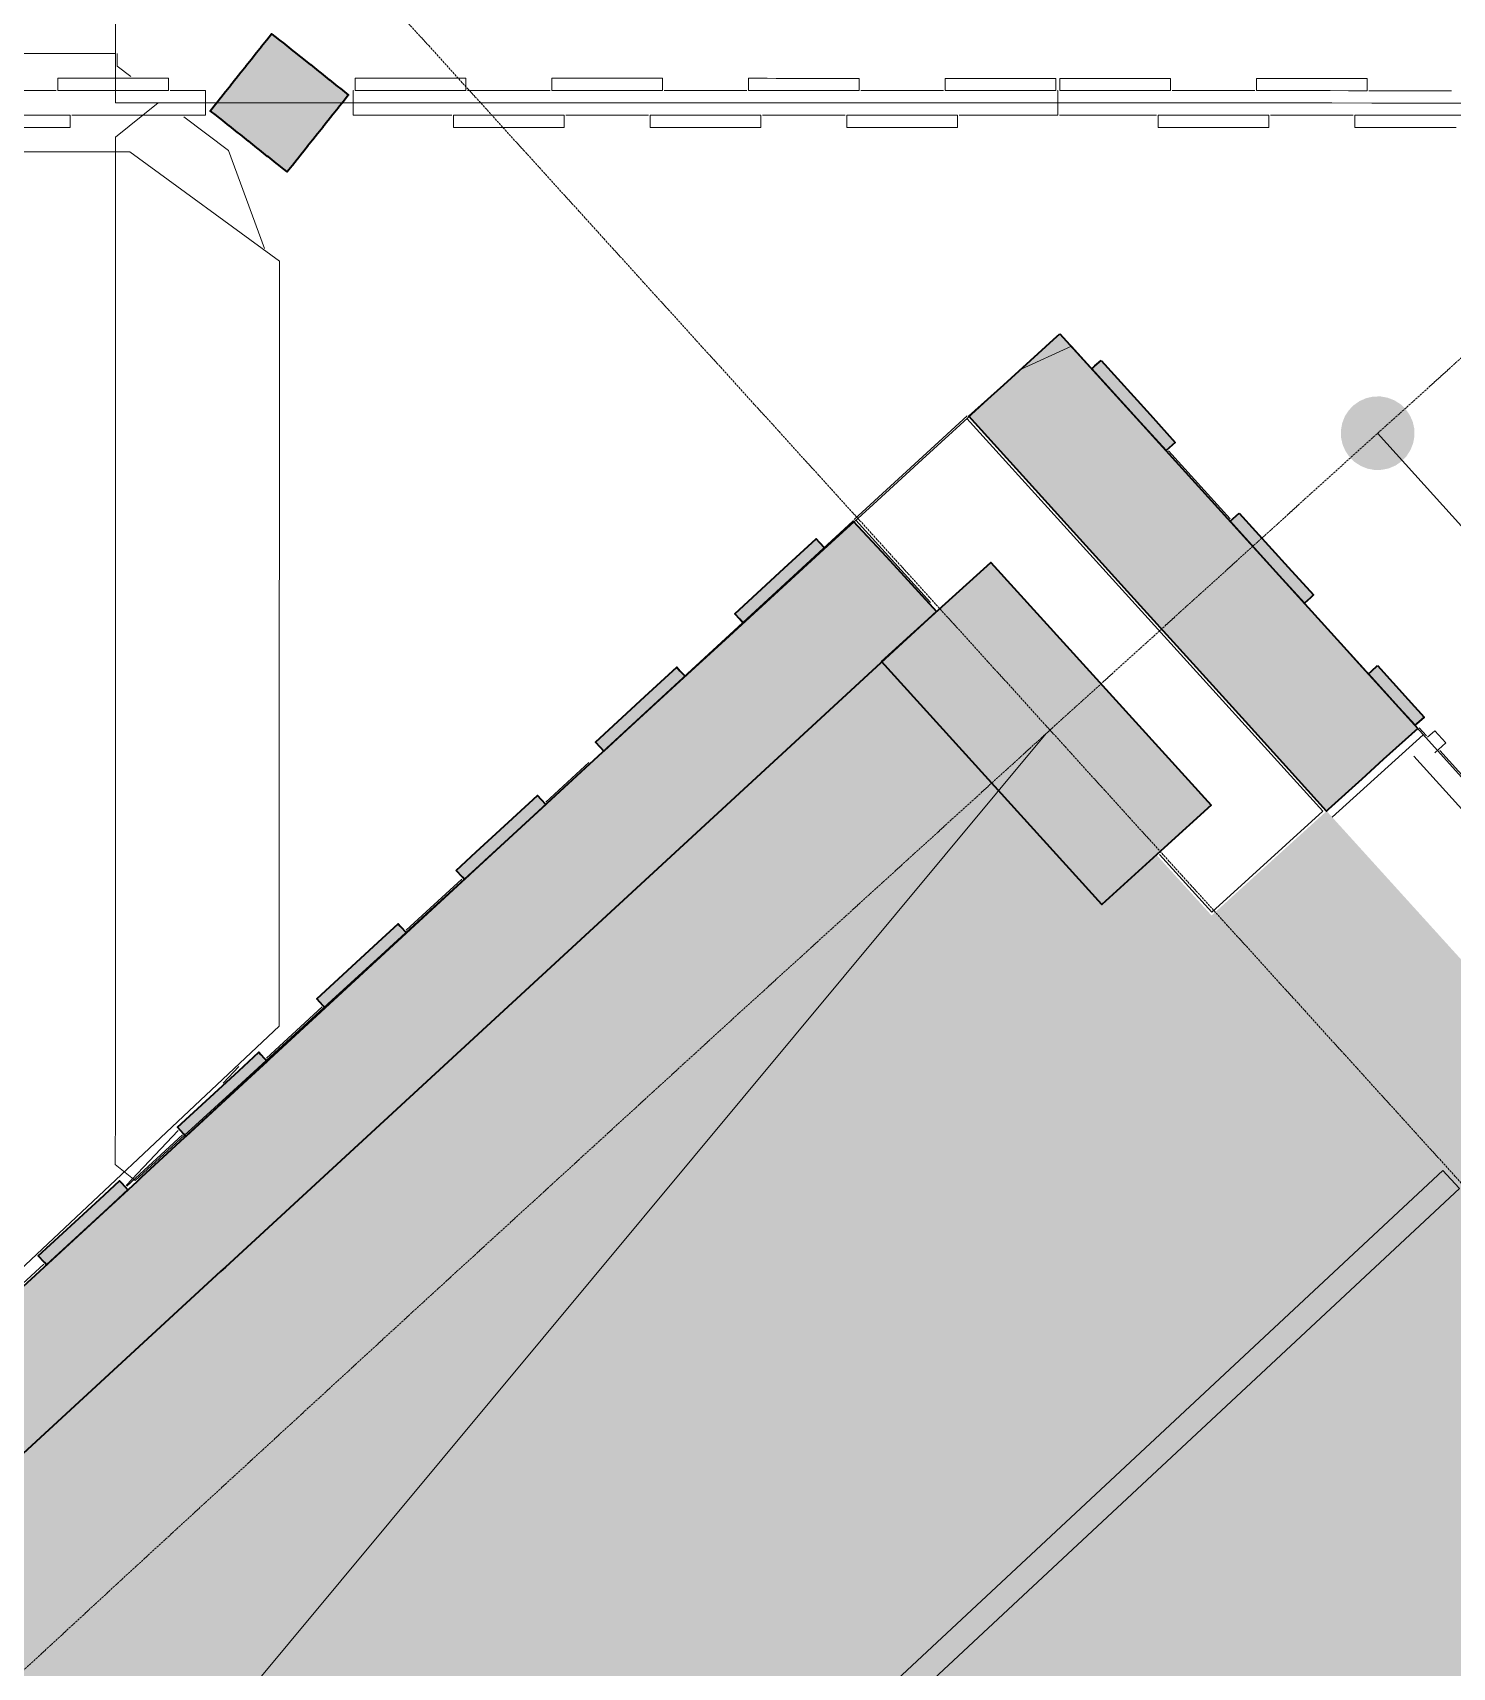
# Model space of a CAD drawing. Header units: millimetres. Extents: x -31757 to 121236, y -27283 to 63658.
# Drawn here: x 63777 to 65510, y 53996 to 55990 of the extents above; entities that cross this region are included whole.
import ezdxf

# ---------------------------------------------------------------- set-up
doc = ezdxf.new("R2010")
doc.units = ezdxf.units.MM
doc.linetypes.add('DASHDOT', pattern=[3.556, 2.54, -0.508, 0, -0.508])
for name, color, linetype, lineweight in [('01_切断（構造・壁）', 7, 'Continuous', 35), ('06_部屋の色', 8, 'Continuous', 0), ('07_切断（建具）', 7, 'Continuous', 18), ('10_見えがかり', 7, 'Continuous', 13), ('11_見えがかり（家具）', 8, 'Continuous', 9), ('30_敷地・外構', 8, 'Continuous', 9), ('40_通り芯', 1, 'DASHDOT', 9), ('50_寸法', 3, 'Continuous', 9)]:
    doc.layers.add(name, color=color, linetype=linetype, lineweight=lineweight)

msp = doc.modelspace()

# ---------------------------------------------------------------- hatches: boundary and pattern name
at = {"layer": '01_切断（構造・壁）'}
for points in [[(64001.7, 55888.5), (64001.3, 55888.8), (63993.9, 55894.7), (63994.2, 55895.1), (64000.1, 55902.6), (64000.5, 55903), (64006.4, 55910.4), (64006.7, 55910.8), (64012.6, 55918.2), (64012.9, 55918.6), (64018.8, 55926), (64019.1, 55926.4), (64025, 55933.9), (64025.4, 55934.3), (64031.3, 55941.7), (64031.6, 55942.1), (64037.5, 55949.5), (64037.8, 55949.9), (64043.7, 55957.3), (64044, 55957.8), (64049.9, 55965.2), (64050.3, 55965.6), (64056.2, 55973), (64056.5, 55973.4), (64062.4, 55980.8), (64062.7, 55981.2), (64068.6, 55988.6), (64069, 55988.3), (64076.4, 55982.4), (64076.9, 55982.1), (64084.3, 55976.2), (64084.7, 55975.9), (64092.1, 55970), (64092.5, 55969.6), (64099.9, 55963.7), (64100.3, 55963.4), (64107.8, 55957.5), (64108.2, 55957.2), (64115.6, 55951.3), (64116, 55951), (64123.4, 55945.1), (64123.8, 55944.7), (64131.2, 55938.8), (64131.6, 55938.5), (64139.1, 55932.6), (64139.5, 55932.3), (64146.9, 55926.4), (64147.3, 55926.1), (64154.7, 55920.2), (64155.1, 55919.8), (64162.5, 55913.9), (64162.2, 55913.5), (64156.3, 55906.1), (64156, 55905.7), (64150.1, 55898.3), (64149.8, 55897.9), (64143.9, 55890.5), (64143.5, 55890.1), (64137.6, 55882.6), (64137.3, 55882.2), (64131.4, 55874.8), (64131.1, 55874.4), (64125.2, 55867), (64124.9, 55866.6), (64119, 55859.2), (64118.6, 55858.7), (64112.7, 55851.3), (64112.4, 55850.9), (64106.5, 55843.5), (64106.2, 55843.1), (64100.3, 55835.7), (64100, 55835.3), (64094.1, 55827.9), (64093.7, 55827.4), (64087.8, 55820), (64087.4, 55820.4), (64080, 55826.3), (64079.6, 55826.6), (64072.2, 55832.5), (64071.8, 55832.8), (64064.4, 55838.7), (64063.9, 55839), (64056.5, 55844.9), (64056.1, 55845.3), (64048.7, 55851.2), (64048.3, 55851.5), (64040.9, 55857.4), (64040.5, 55857.7), (64033.1, 55863.6), (64032.6, 55863.9), (64025.2, 55869.8), (64024.8, 55870.2), (64017.4, 55876.1), (64017, 55876.4), (64009.6, 55882.3), (64009.2, 55882.6)], [(56497.7, 55271.1), (56626.1, 55172.7), (56630.8, 55169.1), (56657.2, 55144.4), (56789.2, 55020.4), (56857.9, 54955.9), (57313, 54483.3), (57890, 53884.2), (57918.9, 53854.1), (57977.6, 53793.2), (58347.5, 53409.2), (59709.4, 51994.9), (59778.2, 51923.5), (59993.6, 51699.9), (60202.8, 51482.7), (60203.5, 51481.9), (60203.9, 51481.5), (60252.5, 51431.1), (60252.5, 51431.1), (60252.5, 51431.1), (60257.5, 51425.8), (60318.3, 51362.7), (60382.1, 51296.5), (60382.1, 51296.5), (60389.2, 51289.1), (61245.6, 52101.8), (61800.3, 52628.2), (61999.7, 52817.4), (62486.5, 53279.4), (62568.9, 53357.6), (62635.9, 53419.4), (62652.3, 53434.5), (63662, 54365), (63904.5, 54588.4), (63906.9, 54590.7), (63910.4, 54593.9), (64509.2, 55145.8), (64778.6, 55394.1), (64818.6, 55350.7), (64880.3, 55283.8), (64493, 54926.8), (64012.4, 54483.9), (64006.3, 54478.3), (64006.3, 54478.3), (64006.3, 54478.3), (62754.2, 53324.4), (62737.9, 53309.4), (62671.4, 53248.1), (62635.2, 53213.8), (62589.6, 53170.4), (61903.4, 52519.3), (61547.3, 52181.3), (61349.1, 51993.2), (60493.2, 51181), (59913.2, 50614.1), (59649.3, 50356.3), (59498.3, 50208.7), (58345.5, 49082.2), (58230.7, 48966.6), (58157.7, 48893.2), (58107.1, 48842.3), (58063.8, 48798.7), (58056.3, 48806.1), (57992.9, 48869.2), (57957.4, 48904.4), (58051.5, 48999.2), (58150.4, 49098.7), (58239.9, 49188.7), (59478.9, 50399.5), (59544.6, 50463.7), (60281.9, 51184.2), (60149.6, 51321.6), (60001.8, 51475.1), (59901.1, 51579.6), (59840.8, 51521), (59828.8, 51509.3), (59792.5, 51474.1), (59718.1, 51551.2), (59688.3, 51582), (59719.4, 51612.2), (59774.1, 51665.4), (59778.8, 51669.9), (59797.1, 51687.7), (59563.2, 51930.5), (59562.8, 51930.9), (58038.3, 53514), (58036.5, 53515.8), (57312.9, 54267.2), (57205.8, 54378.4), (56914.6, 54680.8), (56752.4, 54849.1), (56618.5, 54974.9), (56552.3, 55037), (56533.6, 55054.6), (56365.3, 55183.5), (56298.3, 55234.8), (56120.1, 55344.8), (56046.1, 55390.4), (55859.9, 55481), (55831.1, 55495), (55779.6, 55520), (55587.1, 55590.7), (55540.1, 55608), (55501.4, 55622.2), (55304.4, 55672.8), (55214.3, 55695.9), (55071.9, 55717.5), (55014.5, 55726.3), (54991.9, 55729.7), (54921.4, 55740.4), (54717.6, 55750.7), (54707.1, 55751.3), (54664.4, 55753.4), (54646.7, 55754.3), (54621.6, 55755.6), (54528.8, 55755.6), (54489.6, 55755.6), (54464.2, 55755.6), (54449.4, 55755.6), (53615.7, 55755.7), (53595.1, 55755.7), (52480.2, 55755.9), (52403.6, 55755.9), (52231.9, 55755.9), (52089.9, 55755.9), (51416.2, 55756), (51416.2, 55756), (51416.2, 55756), (51416.4, 55906), (53020.9, 55905.8), (53596.4, 55905.7), (54269.5, 55905.6), (54450.7, 55905.6), (54453.1, 55905.6), (54491.5, 55905.6), (54583.8, 55905.6), (54625.4, 55905.6), (54626.3, 55905.5), (54626.3, 55905.5), (54765.2, 55898.5), (54768.9, 55898.3), (54884.7, 55892.5), (54936.4, 55889.9), (55078.6, 55868.3), (55142.5, 55858.5), (55244.4, 55843.1), (55378.6, 55808.6), (55383.6, 55807.3), (55395.3, 55804.3), (55546, 55765.6), (55628.9, 55735.1), (55681, 55716), (55834.5, 55659.6), (55838.4, 55658.2), (55838.4, 55658.2), (55838.4, 55658.2), (55846, 55654.5), (55967.7, 55595.4), (56075.3, 55543), (56118.5, 55522), (56240.8, 55446.5), (56383.5, 55358.5), (56430.7, 55322.3)], [(65030.8, 55622.6), (65132, 55511), (65199.8, 55436.2), (65467.4, 55141), (65425.4, 55103), (65399.3, 55079.3), (65399.2, 55079.3), (65399.1, 55079.1), (65358.2, 55042.1), (65356.2, 55040.3), (65257.1, 55149.6), (65189.2, 55224.5), (65113.3, 55308.3), (64919.7, 55521.9), (64962.2, 55560.4), (65023, 55615.6)], [(65080.9, 55590.1), (65140.8, 55524), (65171.5, 55490.1), (65167.8, 55486.6), (65160.4, 55480), (65129.7, 55513.9), (65069.7, 55580), (65073.5, 55583.4)], [(65249.6, 55403.9), (65309.5, 55337.9), (65340.3, 55303.9), (65336.5, 55300.4), (65329.2, 55293.8), (65298.3, 55327.8), (65238.5, 55393.8), (65242.3, 55397.3)], [(64694.1, 55336.6), (64733.1, 55372.5), (64737.1, 55368.2), (64743.3, 55361.5), (64704.3, 55325.5), (64644, 55270), (64640, 55274.3), (64633.9, 55281)], [(64813, 55222.6), (64844.4, 55251.1), (64946.3, 55343.6), (65215.2, 55047.5), (65157.8, 54995.3), (65082, 54926.4)], [(64524.1, 55179.9), (64563.1, 55215.9), (64567.1, 55211.5), (64573.3, 55204.8), (64534.3, 55168.9), (64474, 55113.3), (64470, 55117.7), (64463.9, 55124.4)], [(65418.4, 55217.7), (65455.9, 55176.4), (65475.3, 55154.9), (65466.1, 55146.6), (65464.2, 55144.9), (65444.8, 55166.3), (65407.3, 55207.6), (65411.1, 55211.1)], [(64293.9, 54967.7), (64318.5, 54990.4), (64342.8, 55012.8), (64393.2, 55059.2), (64397.2, 55054.9), (64403.3, 55048.2), (64353, 55001.8), (64328.7, 54979.4), (64304.1, 54956.7), (64301.6, 54959.4)], [(64198.9, 54880.2), (64223.2, 54902.6), (64225.7, 54899.9), (64233.4, 54891.5), (64209.1, 54869.2), (64134.1, 54800), (64131.6, 54802.7), (64123.9, 54811.1)], [(64028.9, 54723.5), (64053.2, 54745.9), (64055.7, 54743.2), (64063.4, 54734.9), (64039.1, 54712.5), (63964.1, 54643.4), (63961.6, 54646.1), (63953.9, 54654.4)], [(63859, 54566.9), (63883.2, 54589.3), (63885.7, 54586.6), (63893.4, 54578.2), (63869.1, 54555.9), (63794.1, 54486.7), (63791.6, 54489.4), (63784, 54497.8)]]:
    msp.add_hatch(color=7, dxfattribs=at).paths.add_polyline_path(points)
at = {"layer": '06_部屋の色', "true_color": 0xe9dfcf}
h = msp.add_hatch(color=8, dxfattribs=at)
h.paths.add_polyline_path([(41967, 30769.9), (42314.6, 31207.1), (42442.1, 31367.5), (42919.4, 31963.3), (43398.9, 32557.4), (43880.6, 33149.6), (44200.1, 33539.4), (44364.6, 33740.1), (44850.7, 34328.8), (45339, 34915.7), (45829.5, 35500.7), (46124.6, 35850), (46124.6, 35850), (46187.5, 35924.5), (46189.4, 35922.9), (47685.5, 37666.6), (47984.4, 38015), (47986, 38016.8), (48081.6, 38128.3), (48082, 38128.8), (48082, 38128.8), (48096.8, 38145.5), (48132, 38185.3), (48163.8, 38221.3), (48181.6, 38241.4), (49656.3, 39910.2), (49971.3, 40266.5), (49972.9, 40268.4), (50069.9, 40378.2), (50070.1, 40378.4), (50070.1, 40378.4), (50070.1, 40378.4), (50070.1, 40378.4), (50080.6, 40389.9), (50127.9, 40441.9), (50171.4, 40489.7), (51670.7, 42137.1), (51990.9, 42488.8), (51992.5, 42490.6), (52091.3, 42599.2), (52092, 42599.9), (52107, 42615.9), (52194.3, 42709), (52632.9, 43177), (52741.3, 43292.6), (52764.2, 43317.1), (54144.9, 44790.2), (54145, 44790.3), (54145, 44790.3), (54145, 44790.3), (56061.8, 46776.3), (56226.3, 46946.8), (56230.2, 46950.8), (56618.9, 47342), (56654.5, 47377.8), (56650.6, 47381.6), (57157.8, 47894.8), (57696.5, 48435.7), (58061.1, 48798.7), (58063.8, 48795.9), (58320.8, 49054.5), (58346.9, 49080.8), (58347.1, 49080.9), (60377.4, 51065), (60490.8, 51175.8), (60494.6, 51179.5), (60494.6, 51179.5), (60494.6, 51179.5), (60613.4, 51292.3), (60817.3, 51485.7), (60930.2, 51592.9), (60928.6, 51594.6), (61146.4, 51801.3), (61148, 51799.6), (61657.7, 52283.3), (61656.1, 52285), (62561.4, 53144.2), (62563, 53142.5), (62607.4, 53184.6), (62933.8, 52835.9), (62999, 52897.7), (62999, 52897.7), (62999, 52897.7), (62999, 52897.7), (63065.1, 52958.6), (62739, 53307.7), (62783.8, 53349), (62782.2, 53350.7), (64436.6, 54875.3), (64438.2, 54873.6), (64814.7, 55220.6), (64813.1, 55222.3), (64879.7, 55283), (66089.8, 53950.5), (65530.5, 53440.7), (64973.1, 52928.8), (64417.6, 52414.9), (63901.5, 51933.8), (63312.5, 51380.9), (62762.8, 50860.8), (62215, 50338.6), (61741.6, 49884), (61125.3, 49288.2), (60583.5, 48760), (60043.5, 48229.8), (59613.5, 47804.2), (58969.6, 47163.3), (58435.6, 46627), (57903.7, 46088.8), (57514.5, 45692.1), (57514.5, 45692.1), (57373.7, 45548.6), (56845.7, 45006.5), (56319.8, 44462.4), (55795.9, 43916.3), (55448, 43550.9), (55448, 43550.9), (55274, 43368.3), (54754.2, 42818.3), (54236.4, 42266.4), (53720.7, 41712.6), (53416.5, 41383.5), (53207, 41156.9), (52695.5, 40599.3), (52186, 40039.7), (51678.5, 39478.3), (51412.1, 39181.3), (51173.2, 38915), (50670, 38349.8), (50168.8, 37782.8), (49669.8, 37213.9), (49441.5, 36951.6), (49172.9, 36643.1), (48678.2, 36070.5), (48185.5, 35496.1), (47695.1, 34919.8), (47499.2, 34687.9), (47206.7, 34341.7), (46720.5, 33761.8), (46236.5, 33180.1), (45754.6, 32596.6), (45594.7, 32401.5), (45274.9, 32011.3), (44797.4, 31424.2), (44322.1, 30835.3), (43849, 30244.7), (43725.8, 30089.7), (43378.1, 29652.3), (43230, 29464.6), (42762.1, 29834.3), (42719.6, 29861.2), (42671.4, 29880.8), (42618.5, 29894.4), (42561.8, 29903), (42502.3, 29908.1), (42440.8, 29910.8), (42316.3, 29914), (42255.1, 29917.1), (42191.6, 29917.1), (42122.8, 29910.5), (42050.8, 29899.7), (41904.4, 29875.1), (41833.8, 29866.1), (41767.4, 29862.5), (41707.2, 29866.6), (41654.9, 29881), (41607.5, 29901.7), (41560.8, 29923.2), (41515.3, 29946.1), (41471, 29970.7), (41428.5, 29997.5), (41387.9, 30026.5), (40498.9, 28893.5), (41023.5, 29569.3), (41494.1, 30170.5)])
h.paths.add_polyline_path([(46390.4, 35759.4), (46284.4, 35849), (46279.2, 35843), (46218.2, 35770.8), (46335.8, 35671.4), (46341.8, 35678.4), (46402, 35749.6)], flags=0)
for points in [[(64813.8, 55221.5), (64880, 55282.6), (65202, 54928), (65135.9, 54867.1)], [(62999, 52897.7), (63065.1, 52958.6), (62738.1, 53308.6), (64813.8, 55221.5), (65135.9, 54867.1), (65202, 54928), (65497.8, 54602.3), (63299.5, 52576.4)], [(65215.7, 54912.8), (65356.2, 55040.3), (65920.3, 54417.9), (65780.4, 54290.9)], [(65518, 54580.1), (74066.1, 45167.3), (73035.6, 44217.5), (73059.3, 44191.8), (72028.9, 43242.2), (72005, 43267.7), (68750.7, 46747.5), (68802.2, 46797.3), (68871, 46876.4), (68932.6, 46961.2), (68986.6, 47051.1), (69032.6, 47145.3), (69070.2, 47243.1), (69099, 47343.9), (69119, 47446.8), (69130, 47551.1), (69131.8, 47655.9), (69124.5, 47760.5), (69108.1, 47864), (69082.8, 47965.7), (69048.6, 48064.8), (69006, 48160.6), (68955.2, 48252.3), (68896.6, 48339.2), (68830.6, 48420.7), (68757.8, 48496.1), (68678.6, 48564.8), (68593.8, 48626.5), (68504, 48680.4), (68409.8, 48726.4), (68311.9, 48764), (68211.1, 48792.9), (68108.2, 48812.9), (68004, 48823.8), (67899.1, 48825.7), (67794.6, 48818.3), (67691, 48801.9), (67589.3, 48776.6), (67490.2, 48742.5), (67394.4, 48699.8), (67302.7, 48649), (67215.8, 48590.4), (67134.4, 48524.4), (67110.5, 48501.4), (63320, 52554.5)]]:
    msp.add_hatch(color=8, dxfattribs=at).paths.add_polyline_path(points)
at = {"layer": '50_寸法'}
for points in [[(65453.8, 55473.3), (65447.6, 55466.9), (65440.4, 55461.9), (65432.3, 55458.4), (65423.6, 55456.6), (65414.8, 55456.4), (65406.1, 55458), (65397.9, 55461.3), (65390.5, 55466.1), (65384.2, 55472.2), (65379.2, 55479.5), (65375.7, 55487.5), (65373.8, 55496.2), (65373.7, 55505), (65375.3, 55513.7), (65378.5, 55521.9), (65383.3, 55529.3), (65389.5, 55535.6), (65396.7, 55540.6), (65404.8, 55544.1), (65413.4, 55546), (65422.3, 55546.1), (65430.9, 55544.5), (65439.1, 55541.3), (65446.6, 55536.5), (65452.9, 55530.3), (65457.9, 55523.1), (65461.4, 55515), (65463.3, 55506.4), (65463.4, 55497.5), (65461.8, 55488.9), (65458.5, 55480.7)], [(65049.4, 55107), (65043.2, 55100.7), (65036, 55095.7), (65027.9, 55092.2), (65019.2, 55090.3), (65010.4, 55090.2), (65001.7, 55091.8), (64993.5, 55095), (64986.1, 55099.8), (64979.8, 55105.9), (64974.8, 55113.2), (64971.3, 55121.3), (64969.4, 55129.9), (64969.3, 55138.7), (64970.9, 55147.4), (64974.1, 55155.6), (64978.9, 55163), (64985.1, 55169.4), (64992.3, 55174.4), (65000.4, 55177.9), (65009.1, 55179.7), (65017.9, 55179.9), (65026.6, 55178.3), (65034.8, 55175), (65042.2, 55170.2), (65048.5, 55164.1), (65053.5, 55156.8), (65057, 55148.7), (65058.9, 55140.1), (65059, 55131.3), (65057.4, 55122.6), (65054.2, 55114.4)]]:
    msp.add_hatch(color=7, dxfattribs=at).paths.add_polyline_path(points)

# ---------------------------------------------------------------- linework, layer by layer
at = {"layer": '01_切断（構造・壁）'}
for points in [[(64001.7, 55888.5), (64001.3, 55888.8), (63993.9, 55894.7), (63994.2, 55895.1), (64000.1, 55902.6), (64000.5, 55903), (64006.4, 55910.4), (64006.7, 55910.8), (64012.6, 55918.2), (64012.9, 55918.6), (64018.8, 55926), (64019.1, 55926.4), (64025, 55933.9), (64025.4, 55934.3), (64031.3, 55941.7), (64031.6, 55942.1), (64037.5, 55949.5), (64037.8, 55949.9), (64043.7, 55957.3), (64044, 55957.8), (64049.9, 55965.2), (64050.3, 55965.6), (64056.2, 55973), (64056.5, 55973.4), (64062.4, 55980.8), (64062.7, 55981.2), (64068.6, 55988.6), (64069, 55988.3), (64076.4, 55982.4), (64076.9, 55982.1), (64084.3, 55976.2), (64084.7, 55975.9), (64092.1, 55970), (64092.5, 55969.6), (64099.9, 55963.7), (64100.3, 55963.4), (64107.8, 55957.5), (64108.2, 55957.2), (64115.6, 55951.3), (64116, 55951), (64123.4, 55945.1), (64123.8, 55944.7), (64131.2, 55938.8), (64131.6, 55938.5), (64139.1, 55932.6), (64139.5, 55932.3), (64146.9, 55926.4), (64147.3, 55926.1), (64154.7, 55920.2), (64155.1, 55919.8), (64162.5, 55913.9), (64162.2, 55913.5), (64156.3, 55906.1), (64156, 55905.7), (64150.1, 55898.3), (64149.8, 55897.9), (64143.9, 55890.5), (64143.5, 55890.1), (64137.6, 55882.6), (64137.3, 55882.2), (64131.4, 55874.8), (64131.1, 55874.4), (64125.2, 55867), (64124.9, 55866.6), (64119, 55859.2), (64118.6, 55858.7), (64112.7, 55851.3), (64112.4, 55850.9), (64106.5, 55843.5), (64106.2, 55843.1), (64100.3, 55835.7), (64100, 55835.3), (64094.1, 55827.9), (64093.7, 55827.4), (64087.8, 55820), (64087.4, 55820.4), (64080, 55826.3), (64079.6, 55826.6), (64072.2, 55832.5), (64071.8, 55832.8), (64064.4, 55838.7), (64063.9, 55839), (64056.5, 55844.9), (64056.1, 55845.3), (64048.7, 55851.2), (64048.3, 55851.5), (64040.9, 55857.4), (64040.5, 55857.7), (64033.1, 55863.6), (64032.6, 55863.9), (64025.2, 55869.8), (64024.8, 55870.2), (64017.4, 55876.1), (64017, 55876.4), (64009.6, 55882.3), (64009.2, 55882.6), (64001.7, 55888.5)], [(65030.8, 55622.6), (65132, 55511), (65199.8, 55436.2), (65467.4, 55141), (65425.4, 55103), (65399.3, 55079.3), (65399.2, 55079.3), (65399.1, 55079.1), (65358.2, 55042.1), (65356.2, 55040.3), (65257.1, 55149.6), (65189.2, 55224.5), (65113.3, 55308.3), (64919.7, 55521.9), (64962.2, 55560.4), (65023, 55615.6), (65030.8, 55622.6)], [(65080.9, 55590.1), (65140.8, 55524), (65171.5, 55490.1), (65167.8, 55486.6), (65160.4, 55480), (65129.7, 55513.9), (65069.7, 55580), (65073.5, 55583.4), (65080.9, 55590.1)], [(65249.6, 55403.9), (65309.5, 55337.9), (65340.3, 55303.9), (65336.5, 55300.4), (65329.2, 55293.8), (65298.3, 55327.8), (65238.5, 55393.8), (65242.3, 55397.3), (65249.6, 55403.9)], [(63662, 54365), (63904.5, 54588.4), (63906.9, 54590.7), (63910.4, 54593.9), (64509.2, 55145.8), (64778.6, 55394.1), (64818.6, 55350.7), (64880.3, 55283.8), (64493, 54926.8), (64012.4, 54483.9), (64006.3, 54478.3), (64006.3, 54478.3), (64006.3, 54478.3), (62754.2, 53324.4)], [(64694.1, 55336.6), (64733.1, 55372.5), (64737.1, 55368.2), (64743.3, 55361.5), (64704.3, 55325.5), (64644, 55270), (64640, 55274.3), (64633.9, 55281), (64694.1, 55336.6)], [(64813, 55222.6), (64844.4, 55251.1), (64946.3, 55343.6), (65215.2, 55047.5), (65157.8, 54995.3), (65082, 54926.4), (64813, 55222.6)], [(64524.1, 55179.9), (64563.1, 55215.9), (64567.1, 55211.5), (64573.3, 55204.8), (64534.3, 55168.9), (64474, 55113.3), (64470, 55117.7), (64463.9, 55124.4), (64524.1, 55179.9)], [(65418.4, 55217.7), (65455.9, 55176.4), (65475.3, 55154.9), (65466.1, 55146.6), (65464.2, 55144.9), (65444.8, 55166.3), (65407.3, 55207.6), (65411.1, 55211.1), (65418.4, 55217.7)], [(64293.9, 54967.7), (64318.5, 54990.4), (64342.8, 55012.8), (64393.2, 55059.2), (64397.2, 55054.9), (64403.3, 55048.2), (64353, 55001.8), (64328.7, 54979.4), (64304.1, 54956.7), (64301.6, 54959.4), (64293.9, 54967.7)], [(64198.9, 54880.2), (64223.2, 54902.6), (64225.7, 54899.9), (64233.4, 54891.5), (64209.1, 54869.2), (64134.1, 54800), (64131.6, 54802.7), (64123.9, 54811.1), (64198.9, 54880.2)], [(64028.9, 54723.5), (64053.2, 54745.9), (64055.7, 54743.2), (64063.4, 54734.9), (64039.1, 54712.5), (63964.1, 54643.4), (63961.6, 54646.1), (63953.9, 54654.4), (64028.9, 54723.5)], [(63859, 54566.9), (63883.2, 54589.3), (63885.7, 54586.6), (63893.4, 54578.2), (63869.1, 54555.9), (63794.1, 54486.7), (63791.6, 54489.4), (63784, 54497.8), (63859, 54566.9)]]:
    msp.add_lwpolyline(points, dxfattribs=at)
at = {"layer": '07_切断（建具）'}
for points in [[(65362.9, 55032.9), (65473.9, 55133.4)], [(65462.7, 55107.1), (65997, 54517)]]:
    msp.add_lwpolyline(points, dxfattribs=at)
at = {"layer": '10_見えがかり'}
for points in [[(60030.2, 56904.9), (60799.8, 56904.8), (62339.1, 56904.6), (63108.7, 56904.5), (63878.4, 56904.4), (63878.4, 56826), (63878.3, 56747.7), (63878.3, 56669.4), (63878.3, 56591), (63878.3, 56512.7), (63878.3, 56434.4), (63878.3, 56356), (63878.3, 56277.7), (63878.3, 56199.4), (63878.3, 56121), (63878.2, 55964.4), (63108.6, 55964.5), (61569.3, 55964.7), (60799.7, 55964.8), (60030, 55964.9)], [(63896.9, 55936.4), (63880.2, 55948.9), (63880.2, 55964.4)], [(63807.8, 55926.9), (63807.8, 55928.1), (63807.8, 55929.4), (63807.8, 55930.6), (63807.8, 55931.9), (63807.8, 55934.4), (63819, 55934.4), (63830.3, 55934.4), (63852.8, 55934.4), (63864, 55934.4), (63886.5, 55934.4), (63897.8, 55934.4), (63909, 55934.4), (63920.3, 55934.4), (63931.5, 55934.4), (63942.8, 55934.4), (63942.8, 55933.1), (63942.8, 55931.9), (63942.8, 55926.9), (63942.8, 55925.6), (63942.8, 55923.1), (63942.8, 55921.9), (63942.8, 55919.4), (63931.5, 55919.4), (63920.3, 55919.4), (63909, 55919.4), (63897.8, 55919.4), (63886.5, 55919.4), (63875.3, 55919.4), (63864, 55919.4), (63852.8, 55919.4), (63841.5, 55919.4), (63819, 55919.4), (63807.8, 55919.4), (63807.8, 55923.1), (63807.8, 55924.4), (63807.8, 55926.9)], [(64170.8, 55919.3), (64170.8, 55920.6), (64170.8, 55934.3), (64182.1, 55934.3), (64193.3, 55934.3), (64204.6, 55934.3), (64215.8, 55934.3), (64227.1, 55934.3), (64238.3, 55934.3), (64249.6, 55934.3), (64260.8, 55934.3), (64272.1, 55934.3), (64283.3, 55934.3), (64294.6, 55934.3), (64305.8, 55934.3), (64305.8, 55933.1), (64305.8, 55931.8), (64305.8, 55930.6), (64305.8, 55928.1), (64305.8, 55926.8), (64305.8, 55921.8), (64305.8, 55919.3), (64294.6, 55919.3), (64272.1, 55919.3), (64249.6, 55919.3), (64238.3, 55919.3), (64215.8, 55919.3), (64193.3, 55919.3), (64182.1, 55919.3), (64170.8, 55919.3)], [(64410.8, 55926.8), (64410.8, 55929.3), (64410.8, 55930.5), (64410.8, 55931.8), (64410.8, 55933), (64410.8, 55934.3), (64422.1, 55934.3), (64433.3, 55934.3), (64444.6, 55934.3), (64455.8, 55934.3), (64478.3, 55934.3), (64489.6, 55934.3), (64500.8, 55934.3), (64512.1, 55934.3), (64523.3, 55934.3), (64534.6, 55934.3), (64545.8, 55934.3), (64545.8, 55933), (64545.8, 55930.5), (64545.8, 55928), (64545.8, 55926.8), (64545.8, 55925.5), (64545.8, 55924.3), (64545.8, 55921.8), (64545.8, 55920.5), (64545.8, 55919.3), (64534.6, 55919.3), (64523.3, 55919.3), (64512.1, 55919.3), (64500.8, 55919.3), (64489.6, 55919.3), (64478.3, 55919.3), (64467.1, 55919.3), (64455.8, 55919.3), (64433.3, 55919.3), (64422.1, 55919.3), (64410.8, 55919.3), (64410.8, 55920.5), (64410.8, 55921.8), (64410.8, 55923), (64410.8, 55924.3), (64410.8, 55925.5), (64410.8, 55926.8)], [(64650.8, 55926.8), (64650.8, 55929.3), (64650.8, 55930.5), (64650.8, 55931.8), (64650.8, 55933), (64650.8, 55934.3), (64662.1, 55934.3), (64673.3, 55934.3), (64684.6, 55934.2), (64695.8, 55934.2), (64707.1, 55934.2), (64729.6, 55934.2), (64740.8, 55934.2), (64752.1, 55934.2), (64763.3, 55934.2), (64774.6, 55934.2), (64785.8, 55934.2), (64785.8, 55933), (64785.8, 55931.7), (64785.8, 55926.7), (64785.8, 55925.5), (64785.8, 55924.2), (64785.8, 55923), (64785.8, 55921.7), (64785.8, 55920.5), (64785.8, 55919.2), (64774.6, 55919.2), (64763.3, 55919.2), (64752.1, 55919.2), (64740.8, 55919.2), (64729.6, 55919.2), (64718.3, 55919.2), (64707.1, 55919.2), (64695.8, 55919.2), (64684.6, 55919.2), (64673.3, 55919.3), (64662.1, 55919.3), (64650.8, 55919.3), (64650.8, 55921.8), (64650.8, 55923), (64650.8, 55925.5), (64650.8, 55926.8)], [(64890.8, 55928), (64890.8, 55929.2), (64890.8, 55930.5), (64890.8, 55931.7), (64890.8, 55933), (64890.8, 55934.2), (64902.1, 55934.2), (64913.3, 55934.2), (64924.6, 55934.2), (64935.8, 55934.2), (64947.1, 55934.2), (64969.6, 55934.2), (64980.8, 55934.2), (64992.1, 55934.2), (65025.8, 55934.2), (65025.8, 55932.9), (65025.8, 55931.7), (65025.8, 55930.4), (65025.8, 55929.2), (65025.8, 55926.7), (65025.8, 55924.2), (65025.8, 55922.9), (65025.8, 55921.7), (65025.8, 55920.5), (65025.8, 55919.2), (64992.1, 55919.2), (64980.8, 55919.2), (64947.1, 55919.2), (64935.8, 55919.2), (64924.6, 55919.2), (64913.3, 55919.2), (64902.1, 55919.2), (64890.8, 55919.2), (64890.8, 55923), (64890.8, 55924.2), (64890.8, 55925.5), (64890.8, 55928)], [(65030.6, 55919.2), (65030.6, 55921.7), (65030.6, 55922.9), (65030.6, 55924.2), (65030.6, 55925.4), (65030.6, 55926.7), (65030.6, 55927.9), (65030.6, 55929.2), (65030.6, 55930.4), (65030.6, 55931.7), (65030.6, 55932.9), (65030.6, 55934.2), (65041.9, 55934.2), (65053.1, 55934.2), (65075.6, 55934.2), (65086.9, 55934.2), (65098.1, 55934.2), (65109.4, 55934.2), (65120.6, 55934.2), (65143.1, 55934.2), (65154.4, 55934.2), (65165.6, 55934.2), (65165.6, 55932.9), (65165.6, 55931.7), (65165.6, 55930.4), (65165.6, 55929.2), (65165.6, 55927.9), (65165.6, 55926.7), (65165.6, 55925.4), (65165.6, 55924.2), (65165.6, 55922.9), (65165.6, 55921.7), (65165.6, 55919.2), (65143.1, 55919.2), (65131.9, 55919.2), (65120.6, 55919.2), (65098.1, 55919.2), (65086.9, 55919.2), (65075.6, 55919.2), (65064.4, 55919.2), (65053.1, 55919.2), (65041.9, 55919.2), (65030.6, 55919.2)], [(65270.6, 55926.7), (65270.6, 55927.9), (65270.6, 55929.2), (65270.6, 55930.4), (65270.6, 55931.7), (65270.6, 55932.9), (65270.6, 55934.2), (65281.9, 55934.2), (65315.6, 55934.2), (65326.9, 55934.2), (65338.1, 55934.2), (65349.4, 55934.2), (65360.6, 55934.2), (65383.1, 55934.1), (65394.4, 55934.1), (65405.6, 55934.1), (65405.6, 55932.9), (65405.6, 55931.6), (65405.6, 55930.4), (65405.6, 55929.1), (65405.6, 55925.4), (65405.6, 55924.1), (65405.6, 55920.4), (65405.6, 55919.1), (65394.4, 55919.1), (65383.1, 55919.1), (65360.6, 55919.2), (65349.4, 55919.2), (65338.1, 55919.2), (65326.9, 55919.2), (65315.6, 55919.2), (65304.4, 55919.2), (65293.1, 55919.2), (65281.9, 55919.2), (65270.6, 55919.2), (65270.6, 55920.4), (65270.6, 55921.7), (65270.6, 55924.2), (65270.6, 55925.4), (65270.6, 55926.7)], [(63704.8, 55919.4), (63805.8, 55919.4)], [(63944.8, 55919.4), (63988, 55919.4), (63988, 55916.9), (63988, 55914.4), (63988, 55911.9), (63988, 55909.4), (63988, 55904.4), (63988, 55901.9), (63988, 55899.4), (63988, 55896.9), (63988, 55894.4), (63988, 55889.4), (63824.8, 55889.4)], [(64168.4, 55894.3), (64168.4, 55896.8), (64168.4, 55899.3), (64168.4, 55904.3), (64168.4, 55909.3), (64168.4, 55911.8), (64168.4, 55914.3), (64168.4, 55916.8), (64168.4, 55919.3), (64168.8, 55919.3)], [(64307.8, 55919.3), (64311.7, 55919.3), (64408.8, 55919.3)], [(64547.8, 55919.3), (64598.3, 55919.3), (64648.8, 55919.3)], [(64787.8, 55919.2), (64813.3, 55919.2), (64884.9, 55919.2), (64888.8, 55919.2)], [(65027.8, 55919.2), (65028.2, 55919.2), (65028.2, 55916.7), (65028.2, 55914.2), (65028.2, 55911.7), (65028.2, 55909.2), (65028.2, 55906.7), (65028.2, 55904.2), (65028.2, 55901.7), (65028.2, 55899.2), (65028.2, 55896.7), (65028.2, 55894.2), (65028.2, 55891.7), (65028.2, 55889.2), (64907.8, 55889.2)], [(65167.6, 55919.2), (65171.5, 55919.2), (65268.6, 55919.2)], [(65407.6, 55919.1), (65458.1, 55919.1), (65508.6, 55919.1)], [(63755.3, 55889.4), (63777.8, 55889.4), (63789, 55889.4), (63811.5, 55889.4), (63822.8, 55889.4), (63822.8, 55884.4), (63822.8, 55883.1), (63822.8, 55881.9), (63822.8, 55880.6), (63822.8, 55879.4), (63822.8, 55878.1), (63822.8, 55876.9), (63822.8, 55874.4), (63811.5, 55874.4), (63800.3, 55874.4), (63777.8, 55874.4), (63766.5, 55874.4)], [(64060.1, 55726.7), (64016, 55846.3), (63961.7, 55887.4)], [(64288.8, 55889.3), (64168.4, 55889.3), (64168.4, 55894.3)], [(64290.8, 55881.8), (64290.8, 55883.1), (64290.8, 55884.3), (64290.8, 55886.8), (64290.8, 55888.1), (64290.8, 55889.3), (64302.1, 55889.3), (64313.3, 55889.3), (64324.6, 55889.3), (64335.8, 55889.3), (64358.3, 55889.3), (64369.6, 55889.3), (64392.1, 55889.3), (64414.6, 55889.3), (64425.8, 55889.3), (64425.8, 55888), (64425.8, 55886.8), (64425.8, 55885.5), (64425.8, 55884.3), (64425.8, 55883), (64425.8, 55881.8), (64425.8, 55879.3), (64425.8, 55878), (64425.8, 55876.8), (64425.8, 55875.5), (64425.8, 55874.3), (64414.6, 55874.3), (64403.3, 55874.3), (64392.1, 55874.3), (64380.8, 55874.3), (64358.3, 55874.3), (64335.8, 55874.3), (64302.1, 55874.3), (64290.8, 55874.3), (64290.8, 55875.6), (64290.8, 55876.8), (64290.8, 55878.1), (64290.8, 55879.3), (64290.8, 55880.6), (64290.8, 55881.8)], [(64528.8, 55889.3), (64526.7, 55889.3), (64455, 55889.3), (64427.8, 55889.3)], [(64530.8, 55881.8), (64530.8, 55884.3), (64530.8, 55885.5), (64530.8, 55888), (64530.8, 55889.3), (64542.1, 55889.3), (64553.3, 55889.3), (64564.6, 55889.3), (64575.8, 55889.3), (64598.3, 55889.3), (64609.6, 55889.3), (64632.1, 55889.3), (64654.6, 55889.3), (64665.8, 55889.3), (64665.8, 55888), (64665.8, 55886.8), (64665.8, 55885.5), (64665.8, 55884.3), (64665.8, 55879.3), (64665.8, 55878), (64665.8, 55876.8), (64665.8, 55875.5), (64665.8, 55874.3), (64654.6, 55874.3), (64643.3, 55874.3), (64632.1, 55874.3), (64620.8, 55874.3), (64609.6, 55874.3), (64598.3, 55874.3), (64587.1, 55874.3), (64575.8, 55874.3), (64564.6, 55874.3), (64553.3, 55874.3), (64542.1, 55874.3), (64530.8, 55874.3), (64530.8, 55876.8), (64530.8, 55878), (64530.8, 55881.8)], [(64768.8, 55889.2), (64667.8, 55889.3)], [(64770.8, 55881.7), (64770.8, 55883), (64770.8, 55884.2), (64770.8, 55885.5), (64770.8, 55886.7), (64770.8, 55888), (64770.8, 55889.2), (64782.1, 55889.2), (64804.6, 55889.2), (64815.8, 55889.2), (64827.1, 55889.2), (64838.3, 55889.2), (64849.6, 55889.2), (64872.1, 55889.2), (64883.3, 55889.2), (64894.6, 55889.2), (64905.8, 55889.2), (64905.8, 55885.5), (64905.8, 55884.2), (64905.8, 55879.2), (64905.8, 55878), (64905.8, 55874.2), (64894.6, 55874.2), (64883.3, 55874.2), (64872.1, 55874.2), (64860.8, 55874.2), (64849.6, 55874.2), (64838.3, 55874.2), (64827.1, 55874.2), (64815.8, 55874.2), (64793.3, 55874.2), (64782.1, 55874.2), (64770.8, 55874.2), (64770.8, 55875.5), (64770.8, 55876.7), (64770.8, 55879.2), (64770.8, 55880.5), (64770.8, 55881.7)], [(65148.6, 55889.2), (65099.9, 55889.2), (65030.2, 55889.2)], [(65150.6, 55874.2), (65150.6, 55876.7), (65150.6, 55877.9), (65150.6, 55879.2), (65150.6, 55881.7), (65150.6, 55884.2), (65150.6, 55885.4), (65150.6, 55886.7), (65150.6, 55887.9), (65150.6, 55889.2), (65161.9, 55889.2), (65173.1, 55889.2), (65184.4, 55889.2), (65195.6, 55889.2), (65240.6, 55889.2), (65251.9, 55889.2), (65263.1, 55889.2), (65285.6, 55889.2), (65285.6, 55887.9), (65285.6, 55886.7), (65285.6, 55885.4), (65285.6, 55884.2), (65285.6, 55881.7), (65285.6, 55880.4), (65285.6, 55879.2), (65285.6, 55877.9), (65285.6, 55876.7), (65285.6, 55874.2), (65274.4, 55874.2), (65251.9, 55874.2), (65240.6, 55874.2), (65218.1, 55874.2), (65206.9, 55874.2), (65195.6, 55874.2), (65184.4, 55874.2), (65161.9, 55874.2), (65150.6, 55874.2)], [(65388.6, 55889.1), (65386.5, 55889.1), (65314.8, 55889.2), (65287.6, 55889.2)], [(65390.6, 55882.9), (65390.6, 55884.1), (65390.6, 55885.4), (65390.6, 55886.6), (65390.6, 55887.9), (65390.6, 55889.1), (65401.9, 55889.1), (65413.1, 55889.1), (65424.4, 55889.1), (65435.6, 55889.1), (65446.9, 55889.1), (65458.1, 55889.1), (65469.4, 55889.1), (65480.6, 55889.1), (65491.9, 55889.1), (65525.6, 55889.1)], [(65514.4, 55874.1), (65503.1, 55874.1), (65491.9, 55874.1), (65480.6, 55874.1), (65446.9, 55874.1), (65435.6, 55874.1), (65413.1, 55874.1), (65401.9, 55874.1), (65390.6, 55874.1), (65390.6, 55875.4), (65390.6, 55876.6), (65390.6, 55879.1), (65390.6, 55880.4), (65390.6, 55882.9)], [(55336.9, 55838.6), (56227.6, 55845.5), (58783.6, 55845.1), (60061.6, 55844.9), (62617.6, 55844.5), (63895.6, 55844.4), (64078.2, 55711), (64078.1, 54933.3), (64078.1, 54777.7), (63712.7, 54434.5)], [(64917.7, 55522.3), (64779.6, 55395.8)], [(64917.3, 55519.2), (65351.6, 55040.2), (65216, 54917.1), (65152.1, 54987.4)], [(65238.6, 55396.6), (65163.2, 55479.8)], [(64873, 55294.7), (64781.8, 55395.1)], [(65478.2, 55131.9), (65469.2, 55141.7)], [(65479.4, 55130.3), (65488.3, 55138.3), (65501.7, 55123.5), (65488.4, 55111.5)], [(66066.8, 54481.6), (66065.5, 54482.9), (65905.6, 54659.7), (65745.6, 54836.4), (65585.6, 55013.1), (65494.3, 55114.1)], [(64456, 55099.4), (64403.3, 55051.2)], [(64300.8, 54957.3), (64232.8, 54895.1)], [(64130.3, 54801.2), (64062.4, 54738.9)], [(64009.6, 54708.4), (64028.7, 54728.6)], [(63891.3, 54583.5), (63954.8, 54650.6)], [(63959.8, 54645.1), (63891.9, 54582.8)], [(63790.6, 54487.6), (63722.9, 54425.1)]]:
    msp.add_lwpolyline(points, dxfattribs=at)
at = {"layer": '11_見えがかり（家具）'}
msp.add_lwpolyline([(61562.6, 50932.3), (65498.1, 54601.9), (65517.9, 54580), (65518.2, 54579.7), (63332.3, 52541.4), (61843.2, 51152.9), (61583.4, 50910.7), (61583.3, 50910.6), (61562.6, 50932.3)], dxfattribs=at)
at = {"layer": '30_敷地・外構'}
for points in [[(65603.2, 55904.1), (65507.4, 55904.1), (65411.6, 55904.1), (65315.7, 55904.2), (65219.9, 55904.2), (65124.1, 55904.2), (65028.2, 55904.2), (64932.4, 55904.2), (64836.6, 55904.2), (64740.7, 55904.2), (64644.9, 55904.3), (64549.1, 55904.3), (64453.2, 55904.3), (64357.4, 55904.3), (64261.6, 55904.3), (64165.7, 55904.3), (64069.9, 55904.3), (63974.1, 55904.4), (63878.2, 55904.4), (63878.2, 55946), (63878.2, 55987.7), (63878.2, 56029.4)], [(65536, 55065), (65465.8, 55142.5), (65395.7, 55220), (65325.5, 55297.5), (65255.3, 55375.1), (65185.2, 55452.6), (65115, 55530.1), (65044.8, 55607.6), (64982.8, 55579.1), (64922.7, 55524.2), (64862.7, 55469.2), (64802.7, 55414.2), (64742.6, 55359.2), (64682.6, 55304.2), (64622.5, 55249.2), (64562.5, 55194.3), (64502.5, 55139.3), (64442.4, 55084.3), (64382.4, 55029.3), (64322.3, 54974.3), (64262.3, 54919.3), (64202.3, 54864.3), (64142.2, 54809.4), (64082.2, 54754.4), (64022.1, 54699.4), (63962.1, 54644.4), (63902.1, 54589.4), (63878, 54609.2), (63878.1, 54678.8), (63878.1, 54748.5), (63878.1, 54818.1), (63878.1, 54887.7), (63878.1, 54957.4), (63878.1, 55027), (63878.1, 55096.6), (63878.1, 55166.3), (63878.1, 55235.9), (63878.1, 55305.5), (63878.2, 55375.2), (63878.2, 55444.8), (63878.2, 55514.4), (63878.2, 55584.1), (63878.2, 55653.7), (63878.2, 55723.3), (63878.2, 55793), (63878.2, 55862.6), (63930.3, 55904.4), (64060.5, 55904.3), (64190.7, 55904.3), (64320.9, 55904.3), (64451.1, 55904.3), (64581.4, 55904.3), (64711.6, 55904.2), (64841.8, 55904.2), (64972, 55904.2), (65102.2, 55904.2), (65232.4, 55904.2), (65362.6, 55904.2), (65492.8, 55904.1), (65623, 55904.1)]]:
    msp.add_lwpolyline(points, dxfattribs=at)
at = {"layer": '40_通り芯'}
for points in [[(76312.6, 42701.8), (63270.8, 57063.9)], [(58420.6, 48875), (58778.9, 49229.7), (59138.1, 49583.6), (59498.1, 49936.6), (59859, 50288.6), (60220.8, 50639.8), (60583.5, 50990.1), (60946.9, 51339.6), (61311.3, 51688.1), (61676.5, 52035.7), (62042.6, 52382.4), (62409.5, 52728.2), (62777.3, 53073.2), (63145.9, 53417.2), (63515.3, 53760.3), (63885.6, 54102.5), (64256.8, 54443.8), (64628.7, 54784.1), (65001.6, 55123.6), (65375.2, 55462.1), (65749.7, 55799.7), (66125, 56136.4)]]:
    msp.add_lwpolyline(points, dxfattribs=at)
at = {"layer": '50_寸法'}
for points in [[(65418.5, 55501.3), (67161.3, 53571.8)], [(28651.9, 11478.3), (65014.1, 55135)]]:
    msp.add_lwpolyline(points, dxfattribs=at)

doc.saveas('drawing.dxf')
